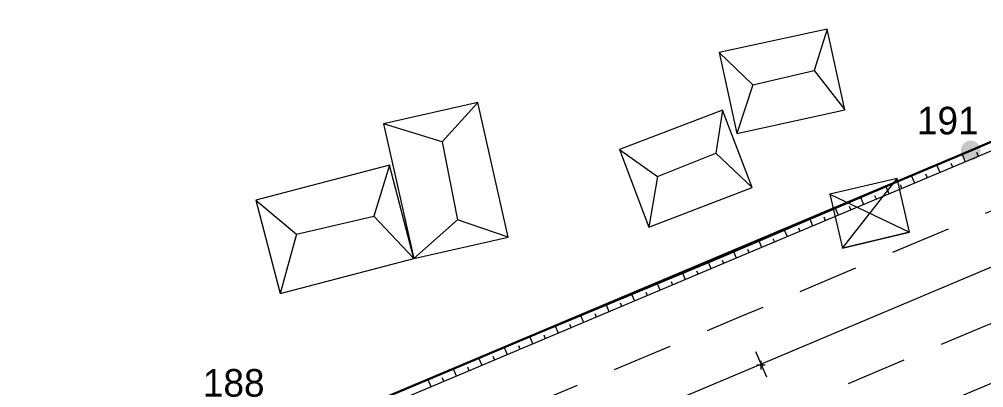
# Model space of a CAD drawing. Header units: metres. Extents: x 536111 to 536507, y 1836388 to 1836665.
# Drawn here: x 536253.9 to 536323.8, y 1836536.9 to 1836563.5 of the extents above; entities that cross this region are included whole.
import ezdxf
from ezdxf.enums import TextEntityAlignment as Align

# ---------------------------------------------------------------- set-up
doc = ezdxf.new("R2010")
doc.units = ezdxf.units.M
doc.header["$MEASUREMENT"] = 0
doc.linetypes.add('DGN Style 2', pattern=[7.2888, 4.37328, -2.91552])
doc.layers.get('0').update_dxf_attribs({"color": 1})
for name, color, linetype, lineweight in [('Level 2', 1, 'Continuous', 0), ('Level 3', 1, 'Continuous', 0), ('Level 4', 1, 'Continuous', 0), ('Level 44', 1, 'Continuous', 0), ('Level 5', 1, 'Continuous', 0), ('Level 8', 1, 'Continuous', 0), ('Level 9', 1, 'Continuous', 0)]:
    doc.layers.add(name, color=color, linetype=linetype, lineweight=lineweight)
doc.styles.add('Style-CHAR_FAST_FONT', font='CHAR_FAST_FONT.shx')

# ---------------------------------------------------------------- blocks, each defined once
blk = doc.blocks.new('DDCT_1')
at = {"color": 0, "linetype": 'Continuous', "lineweight": 0}
for p, q in [((6.2, 0), (-6.2, 0)), ((0, -6.2), (0, 6.2))]:
    blk.add_line(p, q, dxfattribs=at)

msp = doc.modelspace()

# ---------------------------------------------------------------- hatches: boundary and pattern name
at = {"layer": 'Level 4', "linetype": 'Continuous', "lineweight": 0}
h = msp.add_hatch(color=7, dxfattribs=at)
edge = h.paths.add_edge_path()
edge.add_arc((536322.86, 1836554.03), 0.719, 270, 630)

# ---------------------------------------------------------------- linework, layer by layer
at = {"layer": 'Level 2', "color": 7, "linetype": 'Continuous', "lineweight": 0}
for p, q in [((536322.49, 1836553.22), (536322.25, 1836553.77)), ((536323.41, 1836553.6), (536323.29, 1836553.88)), ((536321.56, 1836552.83), (536321.45, 1836553.1)), ((536320.64, 1836552.44), (536320.41, 1836552.98)), ((536318.8, 1836551.66), (536318.57, 1836552.2)), ((536319.72, 1836552.05), (536319.61, 1836552.32)), ((536316.96, 1836550.89), (536316.73, 1836551.41)), ((536317.88, 1836551.28), (536317.77, 1836551.54)), ((536315.11, 1836550.11), (536314.9, 1836550.63)), ((536316.03, 1836550.5), (536315.92, 1836550.76)), ((536313.27, 1836549.34), (536313.06, 1836549.84)), ((536314.19, 1836549.72), (536314.08, 1836549.98)), ((536311.43, 1836548.56), (536311.22, 1836549.06)), ((536312.35, 1836548.95), (536312.24, 1836549.2)), ((536309.58, 1836547.78), (536309.38, 1836548.27)), ((536310.5, 1836548.17), (536310.4, 1836548.42)), ((536307.74, 1836547.01), (536307.54, 1836547.48)), ((536308.66, 1836547.4), (536308.56, 1836547.64)), ((536306.82, 1836546.62), (536306.72, 1836546.86)), ((536304.97, 1836545.84), (536304.88, 1836546.08)), ((536305.89, 1836546.23), (536305.7, 1836546.7)), ((536304.05, 1836545.46), (536303.86, 1836545.92)), ((536302.21, 1836544.68), (536302.01, 1836545.15)), ((536303.13, 1836545.07), (536303.03, 1836545.3)), ((536300.36, 1836543.91), (536300.17, 1836544.38)), ((536301.29, 1836544.29), (536301.19, 1836544.53)), ((536298.52, 1836543.13), (536298.32, 1836543.61)), ((536299.44, 1836543.52), (536299.34, 1836543.76)), ((536296.68, 1836542.35), (536296.47, 1836542.84)), ((536297.6, 1836542.74), (536297.5, 1836542.98)), ((536294.83, 1836541.58), (536294.63, 1836542.07)), ((536295.76, 1836541.97), (536295.65, 1836542.21)), ((536292.99, 1836540.8), (536292.78, 1836541.3)), ((536293.91, 1836541.19), (536293.81, 1836541.44)), ((536291.15, 1836540.03), (536290.94, 1836540.53)), ((536292.07, 1836540.41), (536291.96, 1836540.66)), ((536290.23, 1836539.64), (536290.12, 1836539.89)), ((536288.38, 1836538.86), (536288.27, 1836539.12)), ((536289.3, 1836539.25), (536289.09, 1836539.76)), ((536307.28, 1836539.49), (536308.06, 1836537.65)), ((536287.46, 1836538.47), (536287.24, 1836538.99)), ((536285.62, 1836537.7), (536285.4, 1836538.22)), ((536286.54, 1836538.09), (536286.43, 1836538.35)), ((536283.77, 1836536.92), (536283.55, 1836537.44)), ((536284.7, 1836537.31), (536284.59, 1836537.57))]:
    msp.add_line(p, q, dxfattribs=at)
at = {"layer": 'Level 2', "color": 7, "linetype": 'Continuous', "lineweight": 0, "flags": 128}
for points in [[(536201.08, 1836502.98), (536201.09, 1836502.99), (536212.31, 1836507.17), (536224.53, 1836513.12), (536230.56, 1836515.55), (536249.15, 1836522.96), (536267.57, 1836530.73), (536286.01, 1836538.48), (536304.47, 1836546.17), (536322.86, 1836554.03), (536341.33, 1836561.72), (536359.64, 1836569.76), (536376.11, 1836575.9), (536396.51, 1836584.87), (536414.21, 1836593.24), (536420.63, 1836596.78), (536424.42, 1836598.58)], [(536424.52, 1836598.41), (536420.85, 1836596.38), (536414.35, 1836592.96), (536396.63, 1836584.58), (536376.15, 1836575.8), (536359.97, 1836568.99), (536341.53, 1836561.23), (536323.1, 1836553.47), (536304.66, 1836545.72), (536286.23, 1836537.96), (536267.8, 1836530.2), (536249.36, 1836522.44), (536230.93, 1836514.68), (536224.94, 1836512.16), (536212.45, 1836506.84), (536201.5, 1836502.06), (536201.49, 1836502.06)], [(536257.25, 1836508.94), (536273.81, 1836515.91), (536292.24, 1836523.67), (536310.68, 1836531.43), (536329.11, 1836539.19), (536340.61, 1836544.02)]]:
    msp.add_lwpolyline(points, dxfattribs=at)
at = {"layer": 'Level 3', "color": 7, "linetype": 'Continuous', "lineweight": 0}
msp.add_line((536227.94, 1836505.02), (536379.15, 1836568.66), dxfattribs=at)
at = {"layer": 'Level 44', "color": 7, "linetype": 'Continuous', "lineweight": 0}
for p, q in [((536307.07, 1836558.79), (536311.51, 1836559.82)), ((536284.57, 1836554.66), (536285.68, 1836549.01)), ((536300.17, 1836552.16), (536304.4, 1836553.84)), ((536274.02, 1836547.97), (536279.63, 1836549.27))]:
    msp.add_line(p, q, dxfattribs=at)
at = {"layer": 'Level 44', "color": 7, "linetype": 'Continuous', "lineweight": 0, "flags": 128}
for points in [[(536305.91, 1836555.26), (536313.73, 1836556.97), (536312.45, 1836562.83), (536304.63, 1836561.13)], [(536280.32, 1836555.96), (536282.53, 1836546.21), (536289.36, 1836547.76), (536287.15, 1836557.51)], [(536299.55, 1836548.49), (536307.02, 1836551.35), (536304.88, 1836556.95), (536297.41, 1836554.1)], [(536272.85, 1836543.68), (536282.53, 1836546.21), (536280.76, 1836552.98), (536271.08, 1836550.45)], [(536313.57, 1836546.97), (536318.43, 1836548.11), (536317.52, 1836552.01), (536312.66, 1836550.87)]]:
    msp.add_lwpolyline(points, close=True, dxfattribs=at)
for points in [[(536312.45, 1836562.83), (536311.51, 1836559.82), (536313.73, 1836556.97)], [(536304.63, 1836561.13), (536307.07, 1836558.79), (536305.91, 1836555.26)], [(536287.15, 1836557.51), (536284.57, 1836554.66), (536280.32, 1836555.96)], [(536304.88, 1836556.95), (536304.4, 1836553.84), (536307.02, 1836551.35)], [(536297.41, 1836554.1), (536300.17, 1836552.16), (536299.55, 1836548.49)], [(536280.76, 1836552.98), (536279.63, 1836549.27), (536282.53, 1836546.21)], [(536312.66, 1836550.87), (536318.43, 1836548.11), (536313.57, 1836546.97), (536317.52, 1836552.01)], [(536271.08, 1836550.45), (536274.02, 1836547.97), (536272.85, 1836543.68)], [(536289.36, 1836547.76), (536285.68, 1836549.01), (536282.53, 1836546.21)]]:
    msp.add_lwpolyline(points, dxfattribs=at)
at = {"layer": 'Level 5', "color": 7, "linetype": 'Continuous', "lineweight": 30, "flags": 128}
msp.add_lwpolyline([(536359.64, 1836569.76), (536322.86, 1836554.03), (536269.35, 1836531.47)], dxfattribs=at)
at = {"layer": 'Level 8', "color": 7, "linetype": 'DGN Style 2', "lineweight": 0, "flags": 128}
msp.add_lwpolyline([(536203.1, 1836498.4), (536203.11, 1836498.4), (536214.04, 1836503.17), (536226.49, 1836508.47), (536232.48, 1836511), (536250.91, 1836518.75), (536269.35, 1836526.51), (536287.78, 1836534.27), (536306.22, 1836542.03), (536324.65, 1836549.79), (536343.08, 1836557.54), (536361.52, 1836565.3), (536377.7, 1836572.11), (536398.26, 1836580.93), (536416.16, 1836589.4), (536422.76, 1836592.86), (536426.49, 1836594.94)], dxfattribs=at)
msp.add_lwpolyline([(536257.262, 1836508.914, -0.416552), (536259.385, 1836514.182), (536259.38, 1836514.18), (536272.26, 1836519.6), (536290.69, 1836527.36), (536309.13, 1836535.12), (536327.56, 1836542.87), (536335.37, 1836546.16), (536335.368, 1836546.16, -0.414214), (536340.606, 1836544.024)], format="xyb", dxfattribs=at)
at = {"layer": 'Level 9', "color": 7, "linetype": 'Continuous', "lineweight": 0, "flags": 128}
msp.add_lwpolyline([(536201.08, 1836502.98), (536201.09, 1836502.99), (536212.31, 1836507.17), (536224.53, 1836513.12), (536230.56, 1836515.55), (536249.15, 1836522.96), (536267.57, 1836530.73), (536286.01, 1836538.48), (536304.47, 1836546.17), (536322.86, 1836554.03), (536341.33, 1836561.72), (536359.64, 1836569.76), (536376.11, 1836575.9), (536396.51, 1836584.87), (536414.21, 1836593.24), (536420.63, 1836596.78), (536424.42, 1836598.58)], dxfattribs=at)

# ---------------------------------------------------------------- block references
at = {"layer": 'Level 2', "color": 7, "linetype": 'Continuous', "lineweight": 0, "xscale": 0.049998, "yscale": 0.049998}
msp.add_blockref('DDCT_1', (536307.67, 1836538.5), dxfattribs=at)

# ---------------------------------------------------------------- texts
at = {"layer": 'Level 4', "color": 1, "linetype": 'Continuous', "lineweight": 0, "style": 'Style-CHAR_FAST_FONT'}
for s, p in [('191', (536321.196, 1836556.2)), ('188', (536269.476, 1836537.21))]:
    msp.add_text(s, height=2, dxfattribs=at).set_placement(p, align=Align.MIDDLE_CENTER)

doc.saveas('drawing.dxf')
